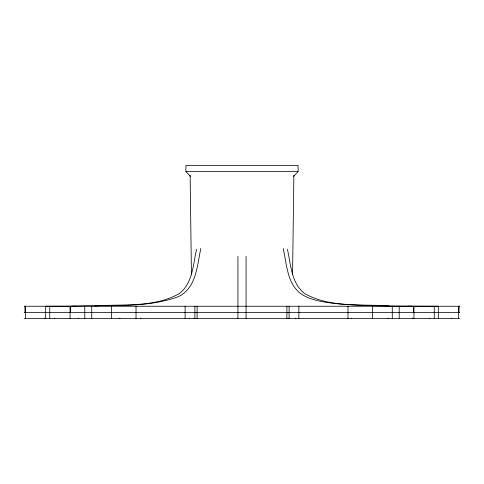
<?xml version="1.0" encoding="UTF-8"?>
<svg xmlns="http://www.w3.org/2000/svg" width="484" height="484" viewBox="0 0 484 484"><rect width="100%" height="100%" fill="white"/><g stroke="black" fill="none" stroke-linecap="round" stroke-linejoin="round"><path stroke-width="0.73" d="M289.105 318.484L289.105 306.245M292.56 274.247L293.879 175.262M194.895 306.245L194.895 318.484M196.595 249.181C193.098 264.439 192.832 282.928 179.51 293.479C154.075 307.987 122.93 303.879 94.828 305.961M200.812 248.443C197.091 265.74 196.419 288.658 177.688 296.94C143.948 308.822 107.097 304.527 71.983 306.184M293.413 176.478L298.09 171.632L298.09 165.516L185.91 165.516L185.91 171.632L190.587 176.478M76.067 306.184L45.665 306.245L45.665 318.484M185.91 171.632L298.09 171.632M24.206 306.245L459.794 306.245M24.2 312.368L459.8 312.368M24.2 318.484L459.8 318.484M407.933 306.184L438.335 306.245L438.335 318.484M412.017 306.184C386.268 305.955 360.465 306.027 334.807 303.529C322.973 301.968 310.51 300.376 300.413 293.479C286.903 282.741 286.782 263.925 283.188 248.443M389.172 305.961C361.07 303.879 329.925 307.987 304.49 293.479C291.168 282.928 290.902 264.439 287.405 249.181M190.121 175.262L191.44 274.247M459.038 306.245L459.038 312.368M458.638 306.245L458.638 318.484M451.651 318.103L451.651 318.484M434.257 306.245L434.257 318.484M429.417 318.103L429.417 318.484M413.953 306.245L413.953 318.484M413.469 306.245L413.469 312.368M412.277 318.103L412.277 318.484M399.215 306.245L399.215 318.484M392.27 306.245L392.27 318.484M388.095 318.103L388.095 318.484M372.529 306.245L372.529 318.484M351.523 318.103L351.523 318.484M347.978 306.245L347.978 318.484M298.888 306.245L298.888 318.484M295.809 318.103L295.809 318.484M288.803 318.103L288.803 318.484M286.903 306.245L286.903 318.484M286.685 318.103L286.685 318.484M246.078 256.411L246.078 318.484M237.922 256.411L237.922 318.484M197.097 306.245L197.097 318.484M193.83 318.103L193.83 318.484M189.559 318.103L189.559 318.484M185.112 306.245L185.112 318.484M140.808 318.103L140.808 318.484M136.022 306.245L136.022 318.484M119.899 318.103L119.899 318.484M111.471 306.245L111.471 318.484M91.73 306.245L91.73 318.484M84.785 306.245L84.785 318.484M78.668 318.103L78.668 318.484M70.531 306.245L70.531 312.368M70.047 306.245L70.047 318.484M54.583 318.103L54.583 318.484M49.743 306.245L49.743 318.484M44.927 318.103L44.927 318.484M25.362 306.245L25.362 318.484M24.962 306.245L24.962 312.368"/></g></svg>
